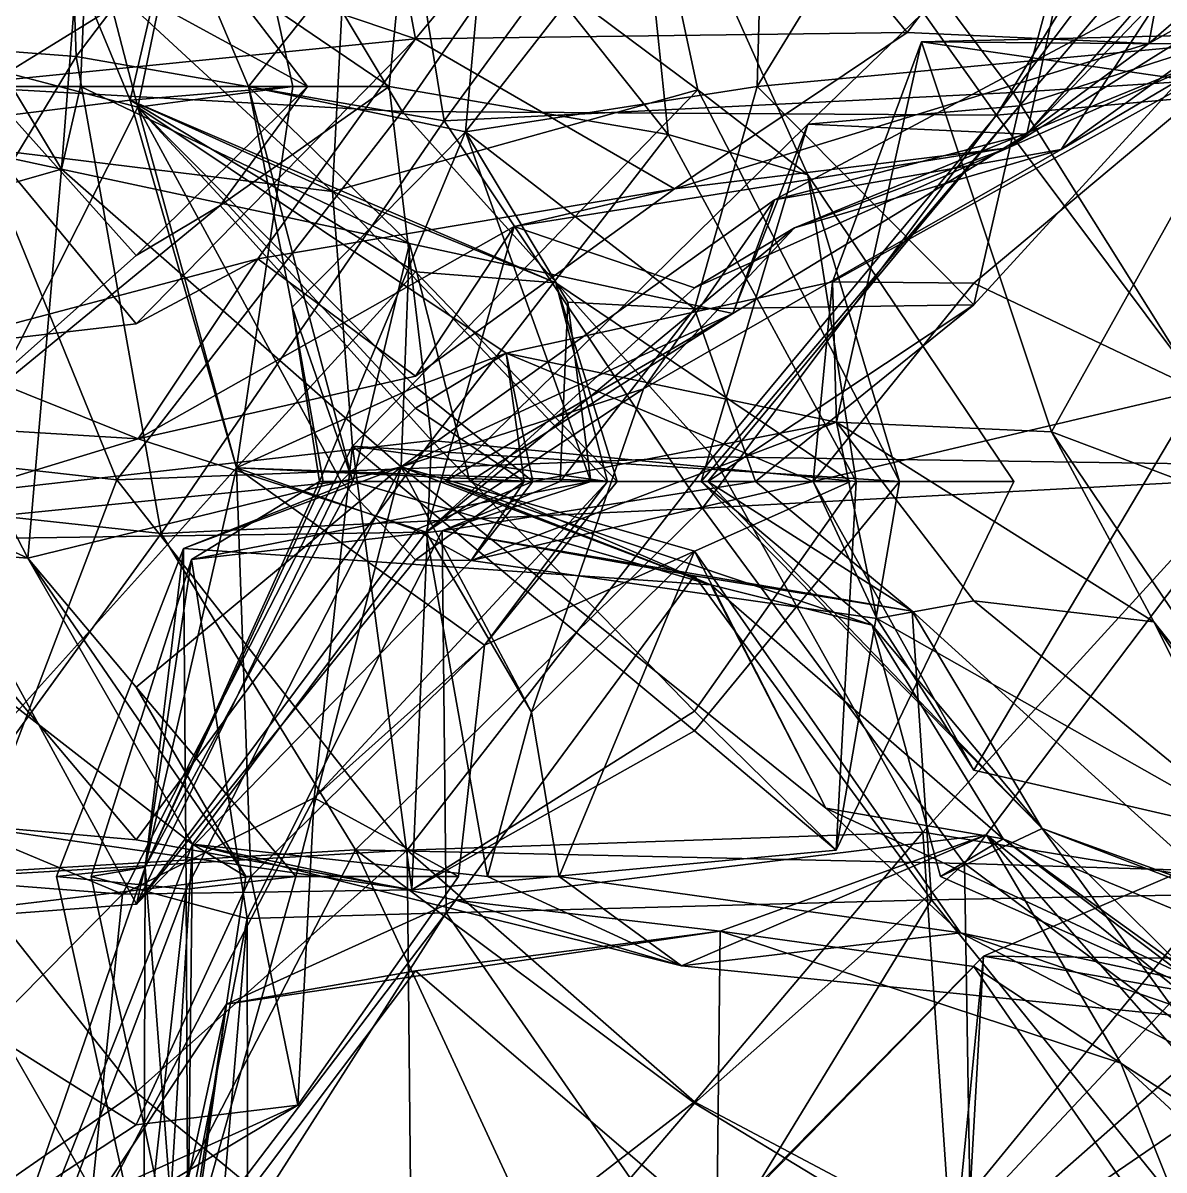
# Model space of a CAD drawing. Extents: x 290034 to 295698, y 4553723 to 4561693.
# Drawn here: x 293531.3 to 293582.8, y 4558359.1 to 4558410.9 of the extents above; entities that cross this region are included whole.
import ezdxf

# ---------------------------------------------------------------- set-up
doc = ezdxf.new("R2010")
doc.units = 0
doc.layers.add('Au_ppm_Pref_-_0_2', color=7, linetype='CONTINUOUS')

msp = doc.modelspace()

# ---------------------------------------------------------------- linework, layer by layer
at = {"layer": 'Au_ppm_Pref_-_0_2'}
for points in [[(293533.698, 4558409.372, 1795.096), (293519.608, 4558410.439, 1788.027), (293533.001, 4558429.732, 1788.048)], [(293528.302, 4558422.388, 1783.268), (293533.001, 4558429.732, 1788.048), (293519.608, 4558410.439, 1788.027)], [(293533.698, 4558409.372, 1795.096), (293533.001, 4558429.732, 1788.048), (293546.966, 4558426.844, 1794.844)], [(293560.298, 4558423.728, 1880.711), (293585.715, 4558429.606, 1880.996), (293571.203, 4558410.461, 1880.537)], [(293582.104, 4558409.96, 1876.126), (293571.203, 4558410.461, 1880.537), (293585.715, 4558429.606, 1880.996)], [(293582.104, 4558409.96, 1876.126), (293585.715, 4558429.606, 1880.996), (293600.162, 4558425.59, 1877.217)], [(293536.14, 4558407.4, 1912.685), (293527.327, 4558428.572, 1910.929), (293524.003, 4558405.896, 1906.446)], [(293536.14, 4558407.4, 1912.685), (293539.971, 4558423.927, 1918.42), (293527.327, 4558428.572, 1910.929)], [(293533.627, 4558415.378, 1877.97), (293545.597, 4558428.348, 1877.719), (293549.013, 4558410.169, 1881.102)], [(293549.013, 4558410.169, 1881.102), (293545.597, 4558428.348, 1877.719), (293560.298, 4558423.728, 1880.711)], [(293550.307, 4558406.47, 1798.486), (293533.698, 4558409.372, 1795.096), (293546.966, 4558426.844, 1794.844)], [(293563.464, 4558424.474, 1798.285), (293550.307, 4558406.47, 1798.486), (293546.966, 4558426.844, 1794.844)], [(293575.226, 4558406.731, 1774.655), (293586.936, 4558426.004, 1775.788), (293561.555, 4558425.908, 1775.826)], [(293586.936, 4558426.004, 1775.788), (293575.226, 4558406.731, 1774.655), (293598.735, 4558408.844, 1775.876)], [(293521.569, 4558411.003, 1928.23), (293531.621, 4558425.835, 1925.706), (293536.475, 4558407.087, 1924.519)], [(293531.621, 4558425.835, 1925.706), (293539.971, 4558423.927, 1918.42), (293536.475, 4558407.087, 1924.519)], [(293538.772, 4558422.984, 1777.924), (293548.413, 4558406.886, 1775.557), (293561.555, 4558425.908, 1775.826)], [(293575.226, 4558406.731, 1774.655), (293561.555, 4558425.908, 1775.826), (293548.413, 4558406.886, 1775.557)], [(293588.953, 4558425.835, 1829.312), (293574.726, 4558424.793, 1829.906), (293584.987, 4558409.945, 1830.811)], [(293582.104, 4558409.96, 1876.126), (293600.162, 4558425.59, 1877.217), (293593.506, 4558416.356, 1870.887)], [(293575.981, 4558407.745, 1799.401), (293550.307, 4558406.47, 1798.486), (293563.464, 4558424.474, 1798.285)], [(293575.981, 4558407.745, 1799.401), (293563.464, 4558424.474, 1798.285), (293588.128, 4558423.866, 1799.104)], [(293564.848, 4558423.378, 1835.761), (293564.434, 4558408.017, 1830.646), (293574.726, 4558424.793, 1829.906)], [(293574.726, 4558424.793, 1829.906), (293564.434, 4558408.017, 1830.646), (293584.987, 4558409.945, 1830.811)], [(293523.807, 4558419.666, 1851.013), (293533.041, 4558404.286, 1851.509), (293534.587, 4558424.326, 1847.756)], [(293533.041, 4558404.286, 1851.509), (293533.893, 4558408.017, 1847.13), (293534.587, 4558424.326, 1847.756)], [(293534.587, 4558424.326, 1847.756), (293533.893, 4558408.017, 1847.13), (293541.478, 4558408.017, 1842.192)], [(293534.587, 4558424.326, 1847.756), (293541.478, 4558408.017, 1842.192), (293552.736, 4558422.19, 1842.362)], [(293543.468, 4558408.017, 1918.402), (293539.971, 4558423.927, 1918.42), (293536.14, 4558407.4, 1912.685)], [(293536.475, 4558407.087, 1924.519), (293539.971, 4558423.927, 1918.42), (293543.468, 4558408.017, 1918.402)], [(293549.013, 4558410.169, 1881.102), (293560.298, 4558423.728, 1880.711), (293571.203, 4558410.461, 1880.537)], [(293575.981, 4558407.745, 1799.401), (293588.128, 4558423.866, 1799.104), (293602.264, 4558409.44, 1800.406)], [(293528.302, 4558422.388, 1783.268), (293528.298, 4558408.017, 1777.975), (293538.772, 4558422.984, 1777.924)], [(293538.772, 4558422.984, 1777.924), (293528.298, 4558408.017, 1777.975), (293548.413, 4558406.886, 1775.557)], [(293564.848, 4558423.378, 1835.761), (293552.736, 4558422.19, 1842.362), (293551.265, 4558405.977, 1836.154)], [(293564.848, 4558423.378, 1835.761), (293551.265, 4558405.977, 1836.154), (293564.434, 4558408.017, 1830.646)], [(293526.557, 4558422.52, 1874.425), (293533.627, 4558415.378, 1877.97), (293515.216, 4558408.017, 1876.425)], [(293552.736, 4558422.19, 1842.362), (293541.478, 4558408.017, 1842.192), (293551.265, 4558405.977, 1836.154)], [(293546.104, 4558419.548, 1899.856), (293558.757, 4558421.808, 1894.645), (293561.743, 4558407.864, 1900.698)], [(293558.757, 4558421.808, 1894.645), (293549.005, 4558420.193, 1890.586), (293560.411, 4558405.86, 1889.987)], [(293558.757, 4558421.808, 1894.645), (293566.708, 4558404.037, 1894.645), (293561.743, 4558407.864, 1900.698)], [(293566.708, 4558404.037, 1894.645), (293558.757, 4558421.808, 1894.645), (293560.411, 4558405.86, 1889.987)], [(293576.266, 4558407.147, 1835.657), (293579.349, 4558418.558, 1841.191), (293588.429, 4558421.429, 1835.954)], [(293584.987, 4558409.945, 1830.811), (293576.266, 4558407.147, 1835.657), (293588.429, 4558421.429, 1835.954)], [(293549.005, 4558420.193, 1890.586), (293540.122, 4558413.272, 1888.705), (293547.825, 4558408.017, 1888.705)], [(293549.005, 4558420.193, 1890.586), (293547.825, 4558408.017, 1888.705), (293560.411, 4558405.86, 1889.987)], [(293510.68, 4558409.104, 1852.662), (293533.041, 4558404.286, 1851.509), (293523.807, 4558419.666, 1851.013)], [(293546.104, 4558419.548, 1899.856), (293545.266, 4558403.287, 1906.337), (293533.393, 4558414.242, 1901.238)], [(293546.104, 4558419.548, 1899.856), (293561.743, 4558407.864, 1900.698), (293545.266, 4558403.287, 1906.337)], [(293582.761, 4558412.276, 1852.603), (293588.492, 4558419.486, 1845.81), (293576.595, 4558405.873, 1846.664)], [(293576.595, 4558405.873, 1846.664), (293588.492, 4558419.486, 1845.81), (293579.349, 4558418.558, 1841.191)], [(293576.595, 4558405.873, 1846.664), (293579.349, 4558418.558, 1841.191), (293566.721, 4558406.328, 1841.191)], [(293566.721, 4558406.328, 1841.191), (293579.349, 4558418.558, 1841.191), (293576.266, 4558407.147, 1835.657)], [(293514.57, 4558405.702, 1900.523), (293520.891, 4558416.311, 1896.035), (293533.393, 4558414.242, 1901.238)], [(293582.104, 4558409.96, 1876.126), (293593.506, 4558416.356, 1870.887), (293575.753, 4558405.255, 1871.025)], [(293585.741, 4558409.663, 1865.248), (293575.753, 4558405.255, 1871.025), (293593.506, 4558416.356, 1870.887)], [(293582.761, 4558412.276, 1852.603), (293578.153, 4558405.183, 1858.719), (293593.569, 4558416.267, 1859.009)], [(293585.741, 4558409.663, 1865.248), (293593.569, 4558416.267, 1859.009), (293578.153, 4558405.183, 1858.719)], [(293533.627, 4558415.378, 1877.97), (293527.527, 4558408.017, 1881.013), (293515.216, 4558408.017, 1876.425)], [(293549.013, 4558410.169, 1881.102), (293527.527, 4558408.017, 1881.013), (293533.627, 4558415.378, 1877.97)], [(293531.9, 4558414.39, 1888.705), (293513.735, 4558411.591, 1888.705), (293515.598, 4558408.017, 1886.636)], [(293514.57, 4558405.702, 1900.523), (293533.393, 4558414.242, 1901.238), (293524.003, 4558405.896, 1906.446)], [(293531.9, 4558414.39, 1888.705), (293515.598, 4558408.017, 1886.636), (293529.568, 4558408.017, 1885.482)], [(293533.393, 4558414.242, 1901.238), (293545.266, 4558403.287, 1906.337), (293524.003, 4558405.896, 1906.446)], [(293531.9, 4558414.39, 1888.705), (293529.568, 4558408.017, 1885.482), (293536.406, 4558412.247, 1887.295)], [(293540.122, 4558413.272, 1888.705), (293536.406, 4558412.247, 1887.295), (293544.14, 4558408.017, 1885.059)], [(293540.122, 4558413.272, 1888.705), (293544.14, 4558408.017, 1885.059), (293547.825, 4558408.017, 1888.705)], [(293536.406, 4558412.247, 1887.295), (293529.568, 4558408.017, 1885.482), (293544.14, 4558408.017, 1885.059)], [(293582.761, 4558412.276, 1852.603), (293565.213, 4558402.914, 1853.069), (293578.153, 4558405.183, 1858.719)], [(293582.761, 4558412.276, 1852.603), (293576.595, 4558405.873, 1846.664), (293565.213, 4558402.914, 1853.069)], [(293521.569, 4558411.003, 1928.23), (293536.475, 4558407.087, 1924.519), (293527.03, 4558388.341, 1923.556)], [(293549.013, 4558410.169, 1881.102), (293571.203, 4558410.461, 1880.537), (293560.702, 4558403.408, 1877.108)], [(293582.104, 4558409.96, 1876.126), (293560.702, 4558403.408, 1877.108), (293571.203, 4558410.461, 1880.537)], [(293587.069, 4558409.913, 1924.906), (293571.842, 4558410.041, 1918.438), (293602.343, 4558410.774, 1919.216)], [(293571.842, 4558410.041, 1918.438), (293586.352, 4558407.948, 1911.786), (293602.343, 4558410.774, 1919.216)], [(293533.698, 4558409.372, 1795.096), (293521.7, 4558389.571, 1794.476), (293519.608, 4558410.439, 1788.027)], [(293536.406, 4558397.318, 1880.393), (293527.527, 4558408.017, 1881.013), (293549.013, 4558410.169, 1881.102)], [(293541.899, 4558400.249, 1876.827), (293536.406, 4558397.318, 1880.393), (293549.013, 4558410.169, 1881.102)], [(293560.702, 4558403.408, 1877.108), (293541.899, 4558400.249, 1876.827), (293549.013, 4558410.169, 1881.102)], [(293582.104, 4558409.96, 1876.126), (293575.753, 4558405.255, 1871.025), (293560.702, 4558403.408, 1877.108)], [(293584.987, 4558409.945, 1830.811), (293564.434, 4558408.017, 1830.646), (293574.204, 4558398.166, 1831.968)], [(293571.842, 4558410.041, 1918.438), (293567.834, 4558399.208, 1924.341), (293568.002, 4558392.883, 1919.182)], [(293567.834, 4558399.208, 1924.341), (293571.842, 4558410.041, 1918.438), (293587.069, 4558409.913, 1924.906)], [(293568.002, 4558392.883, 1919.182), (293577.712, 4558392.447, 1913.756), (293571.842, 4558410.041, 1918.438)], [(293577.712, 4558392.447, 1913.756), (293586.352, 4558407.948, 1911.786), (293571.842, 4558410.041, 1918.438)], [(293576.266, 4558407.147, 1835.657), (293584.987, 4558409.945, 1830.811), (293574.204, 4558398.166, 1831.968)], [(293585.741, 4558409.663, 1865.248), (293566.108, 4558401.649, 1864.948), (293575.753, 4558405.255, 1871.025)], [(293585.741, 4558409.663, 1865.248), (293578.153, 4558405.183, 1858.719), (293566.108, 4558401.649, 1864.948)], [(293574.204, 4558399.144, 1927.323), (293567.834, 4558399.208, 1924.341), (293587.069, 4558409.913, 1924.906)], [(293584.377, 4558394.307, 1927.768), (293574.204, 4558399.144, 1927.323), (293587.069, 4558409.913, 1924.906)], [(293602.264, 4558409.44, 1800.406), (293586.907, 4558390.328, 1801.549), (293575.981, 4558407.745, 1799.401)], [(293523.807, 4558401.654, 1856.888), (293533.041, 4558404.286, 1851.509), (293510.68, 4558409.104, 1852.662)], [(293533.698, 4558409.372, 1795.096), (293537.531, 4558387.848, 1798.301), (293521.7, 4558389.571, 1794.476)], [(293537.531, 4558387.848, 1798.301), (293533.698, 4558409.372, 1795.096), (293550.307, 4558406.47, 1798.486)], [(293575.226, 4558406.731, 1774.655), (293587.041, 4558390.946, 1776.655), (293598.735, 4558408.844, 1775.876)], [(293535.537, 4558390.271, 1777.065), (293528.298, 4558408.017, 1777.975), (293520.177, 4558391.997, 1780.435)], [(293536.406, 4558400.397, 1886.165), (293529.568, 4558408.017, 1885.482), (293523.686, 4558389.108, 1888.476)], [(293526.435, 4558396.152, 1876.082), (293527.527, 4558408.017, 1881.013), (293536.406, 4558397.318, 1880.393)], [(293528.298, 4558408.017, 1777.975), (293535.537, 4558390.271, 1777.065), (293548.413, 4558406.886, 1775.557)], [(293544.14, 4558408.017, 1885.059), (293529.568, 4558408.017, 1885.482), (293536.406, 4558400.397, 1886.165)], [(293548.743, 4558400.933, 1847.13), (293533.893, 4558408.017, 1847.13), (293533.041, 4558404.286, 1851.509)], [(293533.893, 4558408.017, 1847.13), (293548.743, 4558400.933, 1847.13), (293541.478, 4558408.017, 1842.192)], [(293540.926, 4558390.823, 1918.402), (293543.468, 4558408.017, 1918.402), (293536.14, 4558407.4, 1912.685)], [(293540.2, 4558402.652, 1888.705), (293544.14, 4558408.017, 1885.059), (293536.406, 4558400.397, 1886.165)], [(293536.475, 4558407.087, 1924.519), (293543.468, 4558408.017, 1918.402), (293540.926, 4558390.823, 1918.402)], [(293549.729, 4558392.042, 1890.485), (293547.825, 4558408.017, 1888.705), (293540.2, 4558402.652, 1888.705)], [(293540.2, 4558402.652, 1888.705), (293547.825, 4558408.017, 1888.705), (293544.14, 4558408.017, 1885.059)], [(293541.478, 4558408.017, 1842.192), (293548.743, 4558400.933, 1847.13), (293546.178, 4558390.199, 1842.524)], [(293541.478, 4558408.017, 1842.192), (293546.178, 4558390.199, 1842.524), (293543.44, 4558398.07, 1841.191)], [(293551.265, 4558405.977, 1836.154), (293541.478, 4558408.017, 1842.192), (293543.44, 4558398.07, 1841.191)], [(293546.16, 4558391.791, 1900.352), (293545.266, 4558403.287, 1906.337), (293561.743, 4558407.864, 1900.698)], [(293546.16, 4558391.791, 1900.352), (293561.743, 4558407.864, 1900.698), (293570.857, 4558390.199, 1899.006)], [(293549.729, 4558392.042, 1890.485), (293560.411, 4558405.86, 1889.987), (293547.825, 4558408.017, 1888.705)], [(293551.265, 4558405.977, 1836.154), (293561.605, 4558397.99, 1832.654), (293564.434, 4558408.017, 1830.646)], [(293574.204, 4558398.166, 1831.968), (293564.434, 4558408.017, 1830.646), (293561.605, 4558397.99, 1832.654)], [(293566.708, 4558404.037, 1894.645), (293570.857, 4558390.199, 1899.006), (293561.743, 4558407.864, 1900.698)], [(293577.712, 4558392.447, 1913.756), (293589.949, 4558387.82, 1907.213), (293586.352, 4558407.948, 1911.786)], [(293524.003, 4558405.896, 1906.446), (293545.266, 4558403.287, 1906.337), (293536.14, 4558407.4, 1912.685)], [(293555.341, 4558399.159, 1912.463), (293549.005, 4558399.666, 1915.618), (293536.14, 4558407.4, 1912.685)], [(293555.341, 4558399.159, 1912.463), (293536.14, 4558407.4, 1912.685), (293545.266, 4558403.287, 1906.337)], [(293549.005, 4558399.666, 1915.618), (293540.926, 4558390.823, 1918.402), (293536.14, 4558407.4, 1912.685)], [(293561.96, 4558389.003, 1799.331), (293550.307, 4558406.47, 1798.486), (293575.981, 4558407.745, 1799.401)], [(293561.96, 4558389.003, 1799.331), (293575.981, 4558407.745, 1799.401), (293586.907, 4558390.328, 1801.549)], [(293545.65, 4558390.199, 1925.923), (293527.03, 4558388.341, 1923.556), (293536.475, 4558407.087, 1924.519)], [(293562.441, 4558391.306, 1776.136), (293548.413, 4558406.886, 1775.557), (293535.537, 4558390.271, 1777.065)], [(293545.65, 4558390.199, 1925.923), (293536.475, 4558407.087, 1924.519), (293549.005, 4558393.513, 1925.446)], [(293553.099, 4558395.989, 1924.341), (293549.005, 4558393.513, 1925.446), (293536.475, 4558407.087, 1924.519)], [(293553.099, 4558395.989, 1924.341), (293536.475, 4558407.087, 1924.519), (293549.005, 4558394.471, 1922.917)], [(293536.475, 4558407.087, 1924.519), (293540.926, 4558390.823, 1918.402), (293549.005, 4558394.471, 1922.917)], [(293562.441, 4558391.306, 1776.136), (293575.226, 4558406.731, 1774.655), (293548.413, 4558406.886, 1775.557)], [(293566.721, 4558406.328, 1841.191), (293576.266, 4558407.147, 1835.657), (293561.908, 4558390.199, 1835.394)], [(293561.908, 4558390.199, 1835.394), (293576.266, 4558407.147, 1835.657), (293562.197, 4558390.199, 1835.251)], [(293574.204, 4558398.166, 1831.968), (293562.197, 4558390.199, 1835.251), (293576.266, 4558407.147, 1835.657)], [(293561.96, 4558389.003, 1799.331), (293537.531, 4558387.848, 1798.301), (293550.307, 4558406.47, 1798.486)], [(293563.328, 4558397.78, 1846.87), (293566.721, 4558406.328, 1841.191), (293550.355, 4558390.199, 1841.191)], [(293566.721, 4558406.328, 1841.191), (293561.908, 4558390.199, 1835.394), (293550.355, 4558390.199, 1841.191)], [(293587.041, 4558390.946, 1776.655), (293575.226, 4558406.731, 1774.655), (293562.441, 4558391.306, 1776.136)], [(293563.328, 4558397.78, 1846.87), (293576.595, 4558405.873, 1846.664), (293566.721, 4558406.328, 1841.191)], [(293544.673, 4558390.199, 1839.148), (293551.265, 4558405.977, 1836.154), (293543.44, 4558398.07, 1841.191)], [(293556.923, 4558390.199, 1835.251), (293551.265, 4558405.977, 1836.154), (293544.673, 4558390.199, 1839.148)], [(293549.729, 4558392.042, 1890.485), (293568.897, 4558390.199, 1891.207), (293560.411, 4558405.86, 1889.987)], [(293556.923, 4558390.199, 1835.251), (293555.883, 4558398.291, 1835.251), (293551.265, 4558405.977, 1836.154)], [(293551.265, 4558405.977, 1836.154), (293555.883, 4558398.291, 1835.251), (293561.605, 4558397.99, 1832.654)], [(293566.708, 4558404.037, 1894.645), (293560.411, 4558405.86, 1889.987), (293568.897, 4558390.199, 1891.207)], [(293563.328, 4558397.78, 1846.87), (293565.213, 4558402.914, 1853.069), (293576.595, 4558405.873, 1846.664)], [(293560.702, 4558403.408, 1877.108), (293575.753, 4558405.255, 1871.025), (293553.468, 4558401.705, 1870.887)], [(293575.753, 4558405.255, 1871.025), (293561.605, 4558398.933, 1867.976), (293553.468, 4558401.705, 1870.887)], [(293559.306, 4558394.383, 1859.188), (293566.108, 4558401.649, 1864.948), (293578.153, 4558405.183, 1858.719)], [(293559.306, 4558394.383, 1859.188), (293578.153, 4558405.183, 1858.719), (293565.213, 4558402.914, 1853.069)], [(293561.605, 4558398.933, 1867.976), (293575.753, 4558405.255, 1871.025), (293566.108, 4558401.649, 1864.948)], [(293531.518, 4558386.746, 1857.855), (293533.041, 4558404.286, 1851.509), (293523.807, 4558401.654, 1856.888)], [(293548.357, 4558390.859, 1853.393), (293533.041, 4558404.286, 1851.509), (293531.518, 4558386.746, 1857.855)], [(293548.357, 4558390.859, 1853.393), (293548.743, 4558400.933, 1847.13), (293533.041, 4558404.286, 1851.509)], [(293566.708, 4558404.037, 1894.645), (293576.017, 4558390.199, 1894.645), (293570.857, 4558390.199, 1899.006)], [(293576.017, 4558390.199, 1894.645), (293566.708, 4558404.037, 1894.645), (293568.897, 4558390.199, 1891.207)], [(293541.899, 4558400.249, 1876.827), (293560.702, 4558403.408, 1877.108), (293549.005, 4558394.954, 1875.242)], [(293546.16, 4558391.791, 1900.352), (293557.678, 4558390.199, 1907.138), (293545.266, 4558403.287, 1906.337)], [(293555.341, 4558399.159, 1912.463), (293545.266, 4558403.287, 1906.337), (293557.678, 4558390.199, 1907.138)], [(293549.005, 4558394.954, 1875.242), (293560.702, 4558403.408, 1877.108), (293553.468, 4558401.705, 1870.887)], [(293548.357, 4558390.859, 1853.393), (293559.306, 4558394.383, 1859.188), (293565.213, 4558402.914, 1853.069)], [(293548.357, 4558390.859, 1853.393), (293565.213, 4558402.914, 1853.069), (293563.328, 4558397.78, 1846.87)], [(293523.686, 4558389.108, 1888.476), (293549.729, 4558392.042, 1890.485), (293540.2, 4558402.652, 1888.705)], [(293540.2, 4558402.652, 1888.705), (293536.406, 4558400.397, 1886.165), (293523.686, 4558389.108, 1888.476)], [(293517.323, 4558393.257, 1859.009), (293531.518, 4558386.746, 1857.855), (293523.807, 4558401.654, 1856.888)], [(293536.499, 4558392.117, 1870.492), (293549.005, 4558394.954, 1875.242), (293553.468, 4558401.705, 1870.887)], [(293536.499, 4558392.117, 1870.492), (293553.468, 4558401.705, 1870.887), (293549.486, 4558387.907, 1865.354)], [(293553.468, 4558401.705, 1870.887), (293561.605, 4558398.933, 1867.976), (293549.486, 4558387.907, 1865.354)], [(293561.605, 4558398.933, 1867.976), (293566.108, 4558401.649, 1864.948), (293549.486, 4558387.907, 1865.354)], [(293566.108, 4558401.649, 1864.948), (293559.306, 4558394.383, 1859.188), (293549.486, 4558387.907, 1865.354)], [(293551.469, 4558390.199, 1842.352), (293546.178, 4558390.199, 1842.524), (293548.743, 4558400.933, 1847.13)], [(293548.357, 4558390.859, 1853.393), (293563.328, 4558397.78, 1846.87), (293548.743, 4558400.933, 1847.13)], [(293548.743, 4558400.933, 1847.13), (293563.328, 4558397.78, 1846.87), (293551.469, 4558390.199, 1842.352)], [(293536.499, 4558392.117, 1870.492), (293526.435, 4558396.152, 1876.082), (293541.899, 4558400.249, 1876.827)], [(293541.899, 4558400.249, 1876.827), (293526.435, 4558396.152, 1876.082), (293536.406, 4558397.318, 1880.393)], [(293536.499, 4558392.117, 1870.492), (293541.899, 4558400.249, 1876.827), (293549.005, 4558394.954, 1875.242)], [(293558.108, 4558390.199, 1916.754), (293540.926, 4558390.823, 1918.402), (293549.005, 4558399.666, 1915.618)], [(293558.108, 4558390.199, 1916.754), (293549.005, 4558399.666, 1915.618), (293555.341, 4558399.159, 1912.463)], [(293566.955, 4558390.199, 1927.758), (293553.099, 4558395.989, 1924.341), (293567.834, 4558399.208, 1924.341)], [(293568.002, 4558392.883, 1919.182), (293567.834, 4558399.208, 1924.341), (293553.099, 4558395.989, 1924.341)], [(293558.108, 4558390.199, 1916.754), (293555.341, 4558399.159, 1912.463), (293568.634, 4558390.199, 1912.463)], [(293568.634, 4558390.199, 1912.463), (293555.341, 4558399.159, 1912.463), (293557.678, 4558390.199, 1907.138)], [(293567.834, 4558399.208, 1924.341), (293574.204, 4558399.144, 1927.323), (293566.955, 4558390.199, 1927.758)], [(293584.377, 4558394.307, 1927.768), (293566.955, 4558390.199, 1927.758), (293574.204, 4558399.144, 1927.323)], [(293544.673, 4558390.199, 1839.148), (293543.44, 4558398.07, 1841.191), (293544.84, 4558390.199, 1841.191)], [(293546.178, 4558390.199, 1842.524), (293544.84, 4558390.199, 1841.191), (293543.44, 4558398.07, 1841.191)], [(293556.923, 4558390.199, 1835.251), (293555.543, 4558390.199, 1832.394), (293555.883, 4558398.291, 1835.251)], [(293555.883, 4558398.291, 1835.251), (293555.543, 4558390.199, 1832.394), (293561.605, 4558397.99, 1832.654)], [(293574.204, 4558398.166, 1831.968), (293561.605, 4558397.99, 1832.654), (293564.348, 4558390.199, 1833.958)], [(293574.204, 4558398.166, 1831.968), (293564.348, 4558390.199, 1833.958), (293562.197, 4558390.199, 1835.251)], [(293563.328, 4558397.78, 1846.87), (293550.355, 4558390.199, 1841.191), (293551.469, 4558390.199, 1842.352)], [(293561.605, 4558397.99, 1832.654), (293555.543, 4558390.199, 1832.394), (293564.348, 4558390.199, 1833.958)], [(293536.499, 4558392.117, 1870.492), (293516.547, 4558393.339, 1869.417), (293526.435, 4558396.152, 1876.082)], [(293554.298, 4558390.199, 1921.846), (293553.099, 4558395.989, 1924.341), (293549.005, 4558394.471, 1922.917)], [(293553.911, 4558390.199, 1926.654), (293549.005, 4558393.513, 1925.446), (293553.099, 4558395.989, 1924.341)], [(293566.955, 4558390.199, 1927.758), (293553.911, 4558390.199, 1926.654), (293553.099, 4558395.989, 1924.341)], [(293568.002, 4558392.883, 1919.182), (293553.099, 4558395.989, 1924.341), (293554.298, 4558390.199, 1921.846)], [(293554.298, 4558390.199, 1921.846), (293549.005, 4558394.471, 1922.917), (293540.926, 4558390.823, 1918.402)], [(293548.357, 4558390.859, 1853.393), (293554.248, 4558379.795, 1859.009), (293559.306, 4558394.383, 1859.188)], [(293549.486, 4558387.907, 1865.354), (293559.306, 4558394.383, 1859.188), (293554.248, 4558379.795, 1859.009)], [(293574.204, 4558377.176, 1928.682), (293566.955, 4558390.199, 1927.758), (293584.377, 4558394.307, 1927.768)], [(293587.22, 4558374.164, 1923.55), (293574.204, 4558377.176, 1928.682), (293584.377, 4558394.307, 1927.768)], [(293545.65, 4558390.199, 1925.923), (293549.005, 4558393.513, 1925.446), (293553.911, 4558390.199, 1926.654)], [(293536.499, 4558392.117, 1870.492), (293521.343, 4558387.508, 1864.627), (293516.547, 4558393.339, 1869.417)], [(293531.518, 4558386.746, 1857.855), (293517.323, 4558393.257, 1859.009), (293521.343, 4558387.508, 1864.627)], [(293568.002, 4558392.883, 1919.182), (293554.298, 4558390.199, 1921.846), (293551.525, 4558386.636, 1924.341)], [(293568.002, 4558392.883, 1919.182), (293551.525, 4558386.636, 1924.341), (293569.833, 4558384.019, 1924.341)], [(293574.204, 4558384.808, 1922.544), (293582.331, 4558383.874, 1918.402), (293568.002, 4558392.883, 1919.182)], [(293568.002, 4558392.883, 1919.182), (293582.331, 4558383.874, 1918.402), (293577.712, 4558392.447, 1913.756)], [(293574.204, 4558384.808, 1922.544), (293568.002, 4558392.883, 1919.182), (293569.833, 4558384.019, 1924.341)], [(293590.336, 4558373.755, 1912.733), (293577.712, 4558392.447, 1913.756), (293582.331, 4558383.874, 1918.402)], [(293590.336, 4558373.755, 1912.733), (293589.949, 4558387.82, 1907.213), (293577.712, 4558392.447, 1913.756)], [(293535.537, 4558390.271, 1777.065), (293520.177, 4558391.997, 1780.435), (293528.689, 4558372.381, 1778.159)], [(293536.499, 4558392.117, 1870.492), (293549.486, 4558387.907, 1865.354), (293521.343, 4558387.508, 1864.627)], [(293549.729, 4558392.042, 1890.485), (293523.686, 4558389.108, 1888.476), (293536.406, 4558374.024, 1889.253)], [(293549.729, 4558392.042, 1890.485), (293536.406, 4558374.024, 1889.253), (293548.849, 4558371.78, 1894.423)], [(293549.729, 4558392.042, 1890.485), (293548.849, 4558371.78, 1894.423), (293561.605, 4558379.839, 1891.191)], [(293549.729, 4558392.042, 1890.485), (293561.605, 4558379.839, 1891.191), (293568.897, 4558390.199, 1891.207)], [(293562.441, 4558391.306, 1776.136), (293535.537, 4558390.271, 1777.065), (293548.628, 4558373.561, 1777.529)], [(293546.16, 4558391.791, 1900.352), (293535.792, 4558371.578, 1900.584), (293544.44, 4558375.93, 1907.59)], [(293535.792, 4558371.578, 1900.584), (293546.16, 4558391.791, 1900.352), (293548.849, 4558371.78, 1894.423)], [(293546.16, 4558391.791, 1900.352), (293544.44, 4558375.93, 1907.59), (293557.678, 4558390.199, 1907.138)], [(293546.16, 4558391.791, 1900.352), (293561.605, 4558378.947, 1898.395), (293548.849, 4558371.78, 1894.423)], [(293546.16, 4558391.791, 1900.352), (293570.857, 4558390.199, 1899.006), (293561.605, 4558378.947, 1898.395)], [(293562.441, 4558391.306, 1776.136), (293548.628, 4558373.561, 1777.529), (293571.897, 4558374.379, 1777.611)], [(293587.041, 4558390.946, 1776.655), (293562.441, 4558391.306, 1776.136), (293571.897, 4558374.379, 1777.611)], [(293522.241, 4558370.059, 1918.992), (293536.421, 4558371.134, 1924.56), (293540.926, 4558390.823, 1918.402)], [(293540.926, 4558390.823, 1918.402), (293541.585, 4558372.381, 1914.904), (293522.241, 4558370.059, 1918.992)], [(293548.357, 4558390.859, 1853.393), (293531.518, 4558386.746, 1857.855), (293536.406, 4558380.912, 1855.913)], [(293548.357, 4558390.859, 1853.393), (293536.406, 4558380.912, 1855.913), (293543.603, 4558372.381, 1856.462)], [(293540.926, 4558390.823, 1918.402), (293536.421, 4558371.134, 1924.56), (293549.005, 4558388.018, 1923.614)], [(293548.357, 4558390.859, 1853.393), (293538.661, 4558371.799, 1852.87), (293538.539, 4558387.182, 1847.13)], [(293548.357, 4558390.859, 1853.393), (293538.539, 4558387.182, 1847.13), (293562.338, 4558385.536, 1847.41)], [(293548.357, 4558390.859, 1853.393), (293543.603, 4558372.381, 1856.462), (293538.661, 4558371.799, 1852.87)], [(293549.005, 4558388.018, 1923.614), (293554.298, 4558390.199, 1921.846), (293540.926, 4558390.823, 1918.402)], [(293540.926, 4558390.823, 1918.402), (293552.124, 4558382.814, 1913.454), (293541.585, 4558372.381, 1914.904)], [(293552.124, 4558382.814, 1913.454), (293540.926, 4558390.823, 1918.402), (293558.108, 4558390.199, 1916.754)], [(293548.357, 4558390.859, 1853.393), (293561.605, 4558387.054, 1857.96), (293554.248, 4558379.795, 1859.009)], [(293548.357, 4558390.859, 1853.393), (293567.529, 4558375.462, 1853.069), (293561.605, 4558387.054, 1857.96)], [(293548.357, 4558390.859, 1853.393), (293562.338, 4558385.536, 1847.41), (293567.529, 4558375.462, 1853.069)], [(293571.897, 4558374.379, 1777.611), (293587.842, 4558371.775, 1780.33), (293587.041, 4558390.946, 1776.655)], [(293535.537, 4558390.271, 1777.065), (293528.689, 4558372.381, 1778.159), (293548.628, 4558373.561, 1777.529)], [(293561.96, 4558389.003, 1799.331), (293586.907, 4558390.328, 1801.549), (293573.777, 4558372.959, 1799.856)], [(293586.907, 4558390.328, 1801.549), (293593.196, 4558372.381, 1802.541), (293573.777, 4558372.959, 1799.856)], [(293545.65, 4558390.199, 1925.923), (293536.421, 4558371.134, 1924.56), (293527.03, 4558388.341, 1923.556)], [(293545.65, 4558390.199, 1925.923), (293549.005, 4558386.671, 1925.517), (293536.421, 4558371.134, 1924.56)], [(293538.895, 4558386.679, 1835.251), (293544.673, 4558390.199, 1839.148), (293536.808, 4558372.797, 1841.18)], [(293544.673, 4558390.199, 1839.148), (293544.84, 4558390.199, 1841.191), (293536.808, 4558372.797, 1841.18)], [(293546.178, 4558390.199, 1842.524), (293538.539, 4558387.182, 1847.13), (293536.808, 4558372.797, 1841.18)], [(293546.178, 4558390.199, 1842.524), (293536.808, 4558372.797, 1841.18), (293544.84, 4558390.199, 1841.191)], [(293562.338, 4558385.536, 1847.41), (293538.539, 4558387.182, 1847.13), (293546.178, 4558390.199, 1842.524)], [(293556.923, 4558390.199, 1835.251), (293544.673, 4558390.199, 1839.148), (293538.895, 4558386.679, 1835.251)], [(293556.923, 4558390.199, 1835.251), (293538.895, 4558386.679, 1835.251), (293550.216, 4558387.979, 1829.482)], [(293552.124, 4558382.814, 1913.454), (293557.678, 4558390.199, 1907.138), (293544.44, 4558375.93, 1907.59)], [(293545.65, 4558390.199, 1925.923), (293553.911, 4558390.199, 1926.654), (293549.005, 4558386.671, 1925.517)], [(293562.338, 4558385.536, 1847.41), (293546.178, 4558390.199, 1842.524), (293551.469, 4558390.199, 1842.352)], [(293549.005, 4558388.018, 1923.614), (293551.525, 4558386.636, 1924.341), (293554.298, 4558390.199, 1921.846)], [(293551.525, 4558386.636, 1924.341), (293549.005, 4558386.671, 1925.517), (293553.911, 4558390.199, 1926.654)], [(293556.923, 4558390.199, 1835.251), (293550.216, 4558387.979, 1829.482), (293555.543, 4558390.199, 1832.394)], [(293564.348, 4558390.199, 1833.958), (293555.543, 4558390.199, 1832.394), (293550.216, 4558387.979, 1829.482)], [(293564.348, 4558390.199, 1833.958), (293550.216, 4558387.979, 1829.482), (293571.419, 4558384.346, 1829.95)], [(293562.338, 4558385.536, 1847.41), (293551.469, 4558390.199, 1842.352), (293550.355, 4558390.199, 1841.191)], [(293562.338, 4558385.536, 1847.41), (293550.355, 4558390.199, 1841.191), (293569.619, 4558383.715, 1841.191)], [(293550.355, 4558390.199, 1841.191), (293561.908, 4558390.199, 1835.394), (293569.619, 4558383.715, 1841.191)], [(293566.955, 4558390.199, 1927.758), (293569.833, 4558384.019, 1924.341), (293551.525, 4558386.636, 1924.341)], [(293566.955, 4558390.199, 1927.758), (293551.525, 4558386.636, 1924.341), (293553.911, 4558390.199, 1926.654)], [(293558.108, 4558390.199, 1916.754), (293568.634, 4558390.199, 1912.463), (293552.124, 4558382.814, 1913.454)], [(293568.634, 4558390.199, 1912.463), (293557.678, 4558390.199, 1907.138), (293552.124, 4558382.814, 1913.454)], [(293567.991, 4558373.571, 1894.645), (293561.605, 4558378.947, 1898.395), (293570.857, 4558390.199, 1899.006)], [(293567.991, 4558373.571, 1894.645), (293568.897, 4558390.199, 1891.207), (293561.605, 4558379.839, 1891.191)], [(293569.619, 4558383.715, 1841.191), (293561.908, 4558390.199, 1835.394), (293577.294, 4558374.54, 1835.803)], [(293561.908, 4558390.199, 1835.394), (293562.197, 4558390.199, 1835.251), (293577.294, 4558374.54, 1835.803)], [(293562.197, 4558390.199, 1835.251), (293564.348, 4558390.199, 1833.958), (293571.419, 4558384.346, 1829.95)], [(293562.197, 4558390.199, 1835.251), (293571.419, 4558384.346, 1829.95), (293577.294, 4558374.54, 1835.803)], [(293569.833, 4558384.019, 1924.341), (293566.955, 4558390.199, 1927.758), (293574.204, 4558377.176, 1928.682)], [(293576.017, 4558390.199, 1894.645), (293567.991, 4558373.571, 1894.645), (293570.857, 4558390.199, 1899.006)], [(293567.991, 4558373.571, 1894.645), (293576.017, 4558390.199, 1894.645), (293568.897, 4558390.199, 1891.207)], [(293537.531, 4558387.848, 1798.301), (293526.287, 4558372.381, 1798.446), (293521.7, 4558389.571, 1794.476)], [(293528.208, 4558374.757, 1895.284), (293536.406, 4558374.024, 1889.253), (293523.686, 4558389.108, 1888.476)], [(293561.96, 4558389.003, 1799.331), (293546.307, 4558373.583, 1800.628), (293537.531, 4558387.848, 1798.301)], [(293561.96, 4558389.003, 1799.331), (293573.777, 4558372.959, 1799.856), (293546.307, 4558373.583, 1800.628)], [(293527.03, 4558388.341, 1923.556), (293536.421, 4558371.134, 1924.56), (293522.241, 4558370.059, 1918.992)], [(293549.486, 4558387.907, 1865.354), (293538.954, 4558373.839, 1863.261), (293521.343, 4558387.508, 1864.627)], [(293537.531, 4558387.848, 1798.301), (293546.307, 4558373.583, 1800.628), (293526.287, 4558372.381, 1798.446)], [(293549.005, 4558388.018, 1923.614), (293536.421, 4558371.134, 1924.56), (293551.525, 4558386.636, 1924.341)], [(293538.895, 4558386.679, 1835.251), (293541.419, 4558370.48, 1829.571), (293550.216, 4558387.979, 1829.482)], [(293552.259, 4558372.381, 1860.542), (293538.954, 4558373.839, 1863.261), (293549.486, 4558387.907, 1865.354)], [(293550.216, 4558387.979, 1829.482), (293541.419, 4558370.48, 1829.571), (293550.398, 4558370.737, 1824.577)], [(293552.259, 4558372.381, 1860.542), (293549.486, 4558387.907, 1865.354), (293554.248, 4558379.795, 1859.009)], [(293550.216, 4558387.979, 1829.482), (293550.398, 4558370.737, 1824.577), (293561.605, 4558385.949, 1824.79)], [(293550.216, 4558387.979, 1829.482), (293561.605, 4558385.949, 1824.79), (293571.419, 4558384.346, 1829.95)], [(293538.954, 4558373.839, 1863.261), (293531.518, 4558386.746, 1857.855), (293521.343, 4558387.508, 1864.627)], [(293538.661, 4558371.799, 1852.87), (293532.807, 4558372.381, 1847.13), (293538.539, 4558387.182, 1847.13)], [(293538.539, 4558387.182, 1847.13), (293532.807, 4558372.381, 1847.13), (293536.808, 4558372.797, 1841.18)], [(293538.954, 4558373.839, 1863.261), (293541.351, 4558372.381, 1859.009), (293531.518, 4558386.746, 1857.855)], [(293541.351, 4558372.381, 1859.009), (293536.406, 4558380.912, 1855.913), (293531.518, 4558386.746, 1857.855)], [(293538.895, 4558386.679, 1835.251), (293536.808, 4558372.797, 1841.18), (293534.382, 4558372.381, 1835.251)], [(293538.895, 4558386.679, 1835.251), (293534.382, 4558372.381, 1835.251), (293541.419, 4558370.48, 1829.571)], [(293551.525, 4558386.636, 1924.341), (293536.421, 4558371.134, 1924.56), (293549.005, 4558386.671, 1925.517)], [(293555.494, 4558372.381, 1859.009), (293554.248, 4558379.795, 1859.009), (293561.605, 4558387.054, 1857.96)], [(293555.494, 4558372.381, 1859.009), (293561.605, 4558387.054, 1857.96), (293573.603, 4558369.836, 1858.715)], [(293573.603, 4558369.836, 1858.715), (293561.605, 4558387.054, 1857.96), (293567.529, 4558375.462, 1853.069)], [(293561.605, 4558385.949, 1824.79), (293550.398, 4558370.737, 1824.577), (293572.3, 4558371.322, 1824.624)], [(293571.419, 4558384.346, 1829.95), (293561.605, 4558385.949, 1824.79), (293572.3, 4558371.322, 1824.624)], [(293562.338, 4558385.536, 1847.41), (293575.524, 4558374.069, 1847.206), (293567.529, 4558375.462, 1853.069)], [(293569.619, 4558383.715, 1841.191), (293575.524, 4558374.069, 1847.206), (293562.338, 4558385.536, 1847.41)], [(293587.22, 4558374.164, 1923.55), (293574.204, 4558384.808, 1922.544), (293569.833, 4558384.019, 1924.341)], [(293587.22, 4558374.164, 1923.55), (293582.331, 4558383.874, 1918.402), (293574.204, 4558384.808, 1922.544)], [(293585.503, 4558371.577, 1829.45), (293577.294, 4558374.54, 1835.803), (293571.419, 4558384.346, 1829.95)], [(293585.503, 4558371.577, 1829.45), (293571.419, 4558384.346, 1829.95), (293572.3, 4558371.322, 1824.624)], [(293572.704, 4558372.381, 1841.191), (293575.524, 4558374.069, 1847.206), (293569.619, 4558383.715, 1841.191)], [(293569.619, 4558383.715, 1841.191), (293577.294, 4558374.54, 1835.803), (293572.704, 4558372.381, 1841.191)], [(293587.22, 4558374.164, 1923.55), (293569.833, 4558384.019, 1924.341), (293574.204, 4558377.176, 1928.682)], [(293587.22, 4558374.164, 1923.55), (293589.988, 4558372.381, 1918.402), (293582.331, 4558383.874, 1918.402)], [(293582.331, 4558383.874, 1918.402), (293589.988, 4558372.381, 1918.402), (293590.336, 4558373.755, 1912.733)], [(293541.585, 4558372.381, 1914.904), (293552.124, 4558382.814, 1913.454), (293550.947, 4558372.381, 1912.463)], [(293550.947, 4558372.381, 1912.463), (293552.124, 4558382.814, 1913.454), (293544.44, 4558375.93, 1907.59)], [(293541.351, 4558372.381, 1859.009), (293543.603, 4558372.381, 1856.462), (293536.406, 4558380.912, 1855.913)], [(293561.605, 4558379.839, 1891.191), (293548.849, 4558371.78, 1894.423), (293567.991, 4558373.571, 1894.645)], [(293555.494, 4558372.381, 1859.009), (293552.259, 4558372.381, 1860.542), (293554.248, 4558379.795, 1859.009)], [(293567.991, 4558373.571, 1894.645), (293548.849, 4558371.78, 1894.423), (293561.605, 4558378.947, 1898.395)], [(293543.7, 4558362.066, 1912.463), (293544.44, 4558375.93, 1907.59), (293534.245, 4558356.407, 1906.806)], [(293544.44, 4558375.93, 1907.59), (293535.792, 4558371.578, 1900.584), (293534.245, 4558356.407, 1906.806)], [(293543.7, 4558362.066, 1912.463), (293550.947, 4558372.381, 1912.463), (293544.44, 4558375.93, 1907.59)], [(293573.603, 4558369.836, 1858.715), (293567.529, 4558375.462, 1853.069), (293584.657, 4558367.493, 1852.452)], [(293575.524, 4558374.069, 1847.206), (293584.657, 4558367.493, 1852.452), (293567.529, 4558375.462, 1853.069)], [(293528.208, 4558374.757, 1895.284), (293511.782, 4558373.439, 1901.339), (293535.792, 4558371.578, 1900.584)], [(293528.208, 4558374.757, 1895.284), (293535.792, 4558371.578, 1900.584), (293548.849, 4558371.78, 1894.423)], [(293548.849, 4558371.78, 1894.423), (293536.406, 4558374.024, 1889.253), (293528.208, 4558374.757, 1895.284)], [(293571.897, 4558374.379, 1777.611), (293548.628, 4558373.561, 1777.529), (293561.605, 4558362.207, 1778.406)], [(293550.826, 4558371.303, 1871.057), (293574.778, 4558374.264, 1870.95), (293562.758, 4558369.907, 1876.101)], [(293561.008, 4558368.343, 1864.969), (293574.778, 4558374.264, 1870.95), (293550.826, 4558371.303, 1871.057)], [(293585.084, 4558365.92, 1863.604), (293574.778, 4558374.264, 1870.95), (293561.008, 4558368.343, 1864.969)], [(293573.151, 4558356.087, 1782.179), (293571.897, 4558374.379, 1777.611), (293561.605, 4558362.207, 1778.406)], [(293562.758, 4558369.907, 1876.101), (293574.778, 4558374.264, 1870.95), (293580.841, 4558363.949, 1876.827)], [(293573.151, 4558356.087, 1782.179), (293587.842, 4558371.775, 1780.33), (293571.897, 4558374.379, 1777.611)], [(293572.704, 4558372.381, 1841.191), (293577.294, 4558374.54, 1835.803), (293584.968, 4558366.948, 1842.137)], [(293574.778, 4558374.264, 1870.95), (293587.755, 4558359.456, 1871.353), (293580.841, 4558363.949, 1876.827)], [(293574.778, 4558374.264, 1870.95), (293585.084, 4558365.92, 1863.604), (293587.755, 4558359.456, 1871.353)], [(293585.503, 4558371.577, 1829.45), (293597.249, 4558366.867, 1836.074), (293577.294, 4558374.54, 1835.803)], [(293584.968, 4558366.948, 1842.137), (293577.294, 4558374.54, 1835.803), (293586.803, 4558361.471, 1837.554)], [(293586.803, 4558361.471, 1837.554), (293577.294, 4558374.54, 1835.803), (293597.249, 4558366.867, 1836.074)], [(293538.733, 4558355.068, 1859.071), (293538.954, 4558373.839, 1863.261), (293531.339, 4558354.563, 1864.948)], [(293537.726, 4558354.071, 1871.077), (293531.339, 4558354.563, 1864.948), (293538.954, 4558373.839, 1863.261)], [(293550.826, 4558371.303, 1871.057), (293537.726, 4558354.071, 1871.077), (293538.954, 4558373.839, 1863.261)], [(293538.733, 4558355.068, 1859.071), (293541.351, 4558372.381, 1859.009), (293538.954, 4558373.839, 1863.261)], [(293550.826, 4558371.303, 1871.057), (293538.954, 4558373.839, 1863.261), (293561.008, 4558368.343, 1864.969)], [(293552.259, 4558372.381, 1860.542), (293561.008, 4558368.343, 1864.969), (293538.954, 4558373.839, 1863.261)], [(293575.524, 4558374.069, 1847.206), (293572.704, 4558372.381, 1841.191), (293584.968, 4558366.948, 1842.137)], [(293589.885, 4558354.567, 1918.487), (293587.22, 4558374.164, 1923.55), (293573.525, 4558357.429, 1923.406)], [(293573.525, 4558357.429, 1923.406), (293587.22, 4558374.164, 1923.55), (293574.643, 4558368.787, 1929.289)], [(293587.22, 4558374.164, 1923.55), (293599.955, 4558368.51, 1930.422), (293574.643, 4558368.787, 1929.289)], [(293584.657, 4558367.493, 1852.452), (293575.524, 4558374.069, 1847.206), (293594.93, 4558366.057, 1847.13)], [(293594.93, 4558366.057, 1847.13), (293575.524, 4558374.069, 1847.206), (293584.968, 4558366.948, 1842.137)], [(293511.782, 4558373.439, 1901.339), (293521.755, 4558357.387, 1902.492), (293535.792, 4558371.578, 1900.584)], [(293526.287, 4558372.381, 1798.446), (293546.307, 4558373.583, 1800.628), (293536.486, 4558354.598, 1799.462)], [(293548.628, 4558373.561, 1777.529), (293528.689, 4558372.381, 1778.159), (293536.406, 4558362.645, 1778.552)], [(293536.406, 4558362.645, 1778.552), (293548.846, 4558352.363, 1780.582), (293548.628, 4558373.561, 1777.529)], [(293536.486, 4558354.598, 1799.462), (293546.307, 4558373.583, 1800.628), (293555.111, 4558354.563, 1802.676)], [(293573.777, 4558372.959, 1799.856), (293561.605, 4558362.154, 1802.146), (293546.307, 4558373.583, 1800.628)], [(293555.111, 4558354.563, 1802.676), (293546.307, 4558373.583, 1800.628), (293561.605, 4558362.154, 1802.146)], [(293561.605, 4558362.207, 1778.406), (293548.628, 4558373.561, 1777.529), (293548.846, 4558352.363, 1780.582)], [(293536.758, 4558354.542, 1847.147), (293530.477, 4558354.563, 1841.191), (293536.808, 4558372.797, 1841.18)], [(293536.808, 4558372.797, 1841.18), (293530.477, 4558354.563, 1841.191), (293538.229, 4558354.268, 1834.934)], [(293532.807, 4558372.381, 1847.13), (293536.758, 4558354.542, 1847.147), (293536.808, 4558372.797, 1841.18)], [(293536.808, 4558372.797, 1841.18), (293538.229, 4558354.268, 1834.934), (293534.382, 4558372.381, 1835.251)], [(293561.605, 4558362.154, 1802.146), (293573.777, 4558372.959, 1799.856), (293574.083, 4558354.563, 1802.756)], [(293586.803, 4558363.261, 1802.514), (293574.083, 4558354.563, 1802.756), (293573.777, 4558372.959, 1799.856)], [(293593.196, 4558372.381, 1802.541), (293586.803, 4558363.261, 1802.514), (293573.777, 4558372.959, 1799.856)], [(293520.77, 4558353.706, 1794.832), (293526.287, 4558372.381, 1798.446), (293536.486, 4558354.598, 1799.462)], [(293541.585, 4558372.381, 1914.904), (293536.406, 4558361.172, 1916.199), (293522.241, 4558370.059, 1918.992)], [(293526.78, 4558355.968, 1782.161), (293536.406, 4558362.645, 1778.552), (293528.689, 4558372.381, 1778.159)], [(293538.661, 4558371.799, 1852.87), (293536.758, 4558354.542, 1847.147), (293532.807, 4558372.381, 1847.13)], [(293534.382, 4558372.381, 1835.251), (293538.229, 4558354.268, 1834.934), (293541.419, 4558370.48, 1829.571)], [(293541.585, 4558372.381, 1914.904), (293543.7, 4558362.066, 1912.463), (293536.406, 4558361.172, 1916.199)], [(293538.733, 4558355.068, 1859.071), (293538.661, 4558371.799, 1852.87), (293543.603, 4558372.381, 1856.462)], [(293538.733, 4558355.068, 1859.071), (293543.603, 4558372.381, 1856.462), (293541.351, 4558372.381, 1859.009)], [(293541.585, 4558372.381, 1914.904), (293550.947, 4558372.381, 1912.463), (293543.7, 4558362.066, 1912.463)], [(293555.494, 4558372.381, 1859.009), (293561.008, 4558368.343, 1864.969), (293552.259, 4558372.381, 1860.542)], [(293555.494, 4558372.381, 1859.009), (293573.603, 4558369.836, 1858.715), (293561.008, 4558368.343, 1864.969)], [(293538.733, 4558355.068, 1859.071), (293532.131, 4558354.563, 1853.069), (293538.661, 4558371.799, 1852.87)], [(293538.661, 4558371.799, 1852.87), (293532.131, 4558354.563, 1853.069), (293536.758, 4558354.542, 1847.147)], [(293599.797, 4558353.021, 1783.022), (293587.842, 4558371.775, 1780.33), (293573.151, 4558356.087, 1782.179)], [(293521.755, 4558357.387, 1902.492), (293534.245, 4558356.407, 1906.806), (293535.792, 4558371.578, 1900.584)], [(293540.478, 4558366.623, 1876.827), (293537.726, 4558354.071, 1871.077), (293550.826, 4558371.303, 1871.057)], [(293562.758, 4558369.907, 1876.101), (293540.478, 4558366.623, 1876.827), (293550.826, 4558371.303, 1871.057)], [(293572.3, 4558371.322, 1824.624), (293550.398, 4558370.737, 1824.577), (293561.852, 4558354.221, 1823.563)], [(293572.3, 4558371.322, 1824.624), (293561.852, 4558354.221, 1823.563), (293585.695, 4558354.754, 1823.071)], [(293585.503, 4558371.577, 1829.45), (293572.3, 4558371.322, 1824.624), (293585.695, 4558354.754, 1823.071)], [(293540.054, 4558354.563, 1825.092), (293561.852, 4558354.221, 1823.563), (293550.398, 4558370.737, 1824.577)], [(293540.054, 4558354.563, 1825.092), (293550.398, 4558370.737, 1824.577), (293541.419, 4558370.48, 1829.571)], [(293541.419, 4558370.48, 1829.571), (293538.229, 4558354.268, 1834.934), (293541.442, 4558351.257, 1829.312)], [(293540.054, 4558354.563, 1825.092), (293541.419, 4558370.48, 1829.571), (293541.442, 4558351.257, 1829.312)], [(293522.241, 4558370.059, 1918.992), (293536.406, 4558361.172, 1916.199), (293524.646, 4558353.463, 1912.293)], [(293562.758, 4558369.907, 1876.101), (293549.005, 4558368.122, 1881.346), (293540.478, 4558366.623, 1876.827)], [(293562.758, 4558369.907, 1876.101), (293562.615, 4558356.47, 1883.596), (293549.005, 4558368.122, 1881.346)], [(293573.603, 4558369.836, 1858.715), (293585.084, 4558365.92, 1863.604), (293561.008, 4558368.343, 1864.969)], [(293562.758, 4558369.907, 1876.101), (293574.204, 4558368.322, 1881.413), (293562.615, 4558356.47, 1883.596)], [(293580.841, 4558363.949, 1876.827), (293574.204, 4558368.322, 1881.413), (293562.758, 4558369.907, 1876.101)], [(293573.603, 4558369.836, 1858.715), (293589.629, 4558361.506, 1858.027), (293585.084, 4558365.92, 1863.604)], [(293573.603, 4558369.836, 1858.715), (293584.657, 4558367.493, 1852.452), (293589.629, 4558361.506, 1858.027)], [(293573.525, 4558357.429, 1923.406), (293574.643, 4558368.787, 1929.289), (293561.271, 4558355.206, 1930.3)], [(293574.643, 4558368.787, 1929.289), (293573.868, 4558355.255, 1936.105), (293561.271, 4558355.206, 1930.3)], [(293574.643, 4558368.787, 1929.289), (293586.803, 4558366.664, 1934.314), (293573.868, 4558355.255, 1936.105)], [(293599.955, 4558368.51, 1930.422), (293586.803, 4558366.664, 1934.314), (293574.643, 4558368.787, 1929.289)], [(293538.81, 4558354.563, 1882.673), (293549.005, 4558368.122, 1881.346), (293562.615, 4558356.47, 1883.596)], [(293538.81, 4558354.563, 1882.673), (293540.478, 4558366.623, 1876.827), (293549.005, 4558368.122, 1881.346)], [(293585.77, 4558351.575, 1881.283), (293562.615, 4558356.47, 1883.596), (293574.204, 4558368.322, 1881.413)], [(293585.77, 4558351.575, 1881.283), (293574.204, 4558368.322, 1881.413), (293580.841, 4558363.949, 1876.827)], [(293538.81, 4558354.563, 1882.673), (293532.473, 4558354.563, 1876.827), (293540.478, 4558366.623, 1876.827)], [(293540.478, 4558366.623, 1876.827), (293532.473, 4558354.563, 1876.827), (293537.726, 4558354.071, 1871.077)], [(293599.593, 4558356.892, 1937.558), (293573.868, 4558355.255, 1936.105), (293586.803, 4558366.664, 1934.314)], [(293585.77, 4558351.575, 1881.283), (293580.841, 4558363.949, 1876.827), (293594.123, 4558351.679, 1874.892)], [(293580.841, 4558363.949, 1876.827), (293587.755, 4558359.456, 1871.353), (293594.123, 4558351.679, 1874.892)], [(293586.803, 4558363.261, 1802.514), (293597.054, 4558357.847, 1803.353), (293574.083, 4558354.563, 1802.756)], [(293526.78, 4558355.968, 1782.161), (293548.846, 4558352.363, 1780.582), (293536.406, 4558362.645, 1778.552)], [(293536.406, 4558361.172, 1916.199), (293543.7, 4558362.066, 1912.463), (293524.646, 4558353.463, 1912.293)], [(293543.7, 4558362.066, 1912.463), (293534.245, 4558356.407, 1906.806), (293524.646, 4558353.463, 1912.293)], [(293573.151, 4558356.087, 1782.179), (293561.605, 4558362.207, 1778.406), (293548.846, 4558352.363, 1780.582)], [(293574.083, 4558354.563, 1802.756), (293555.111, 4558354.563, 1802.676), (293561.605, 4558362.154, 1802.146)]]:
    msp.add_3dface(points, dxfattribs=at)

doc.saveas('drawing.dxf')
